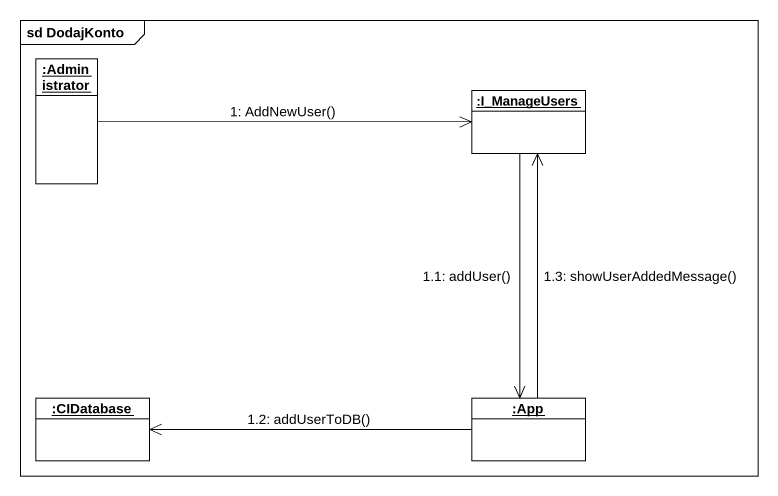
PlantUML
@startuml
mainframe sd DodajKonto
hide circle
hide empty members
object ":Administrator" as Administrator
object ":I_ManageUsers" as I_ManageUsers
object ":CIDatabase" as CIDatabase
object ":App" as App
Administrator -right-> I_ManageUsers : 1: AddNewUser()
I_ManageUsers --> App : 1.1: addUser()
App -left-> CIDatabase : 1.2: addUserToDB()
App -up-> I_ManageUsers : 1.3: showUserAddedMessage()
@enduml
